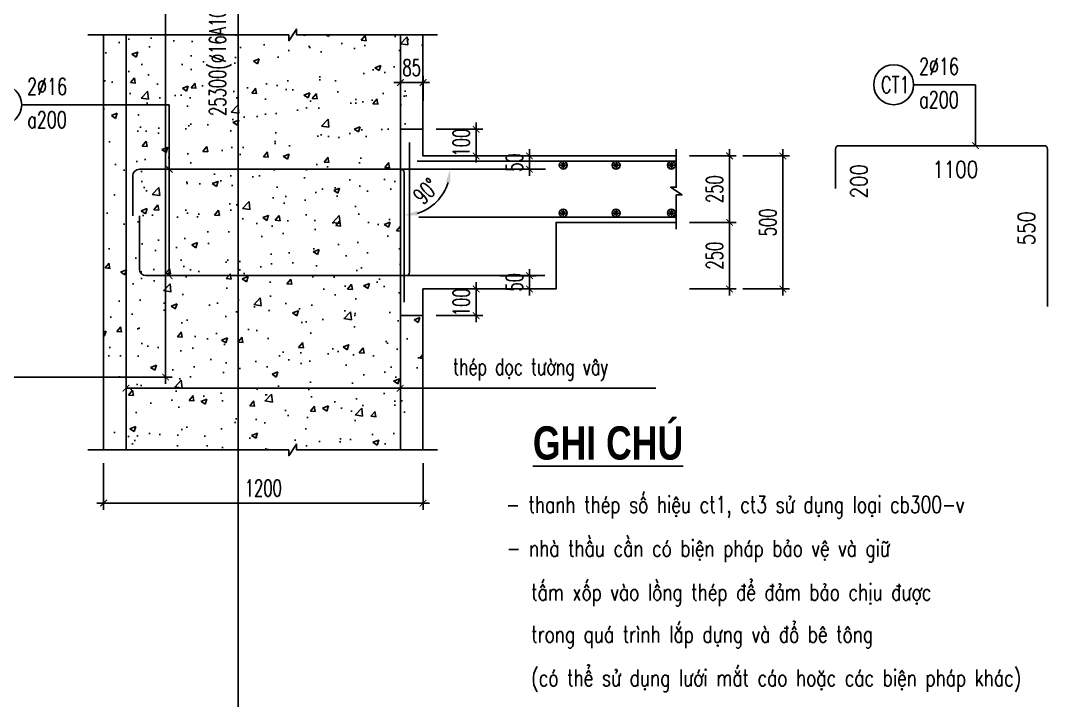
# Model space of a CAD drawing. Header units: millimetres. Extents: x -143570 to 58447, y -1448440 to -1202244.
# Drawn here: x -89136 to -73706, y -1323603 to -1313385 of the extents above; entities that cross this region are included whole.
import ezdxf
from ezdxf.enums import TextEntityAlignment as Align

# ---------------------------------------------------------------- set-up
doc = ezdxf.new("R2010")
doc.units = ezdxf.units.MM
doc.header["$LTSCALE"] = 30
doc.header["$PDMODE"] = 3
doc.layers.get('0').update_dxf_attribs({"lineweight": 9})
doc.layers.get('Defpoints').update_dxf_attribs({"lineweight": 9})
for name, color, linetype in [('ccu11-Cotthep', 9, 'Continuous'), ('ccu11-Dim', 8, 'Continuous'), ('ccu11-Hatch', 8, 'Continuous'), ('ccu11-Manh', 8, 'Continuous'), ('ccu11-Text', 31, 'Continuous'), ('ccu11-Thay', 7, 'Continuous'), ('ccu11-Thep', 4, 'Continuous'), ('ccu11-Thep doc', 4, 'Continuous')]:
    doc.layers.add(name, color=color, linetype=linetype)
doc.styles.add('ccu11-dim', font='vnsimli.shx', dxfattribs={"width": 0.65, "bigfont": 'bigfont.shx'})
doc.styles.add('ccu11-VnAvH-B', font='')
doc.styles.add('ccu11-vnsimli', font='vnsimli.shx', dxfattribs={"width": 0.8, "bigfont": 'vns.shx'})
doc.styles.add('ccu11-vnsimple', font='vnsimple.shx', dxfattribs={"bigfont": 'bigfont.shx'})
doc.styles.add('ccu11_simli', font='vnsimli.shx', dxfattribs={"width": 0.8})
doc.styles.add('VNTIMEH', font='vnsimli.shx', dxfattribs={"width": 0.8, "bigfont": 'bigfont.shx'})
doc.styles.get('ccu11-VnAvH-B').set_extended_font_data('.VnAvantH', bold=True)
doc.dimstyles.new('ccu11-100', dxfattribs={"dimscale": 100, "dimtxt": 2.5, "dimasz": 1, "dimexe": 1, "dimexo": 2, "dimgap": 1, "dimtad": 1, "dimdec": 0, "dimdsep": 46, "dimtxsty": 'ccu11-dim', "dimblk": 'ARCHTICK', "dimcen": -1, "dimdle": 1, "dimclrd": 256, "dimclre": 256, "dimclrt": 3, "dimadec": 0, "dimazin": 2, "dimtfac": 0.1, "dimtdec": 0, "dimtmove": 0, "dimatfit": 1, "dimldrblk": 'ARCHTICK', "dimfxl": 1, "dimtvp": 0.833333, "dimtolj": 1, "dimtzin": 12, "dimarcsym": 0})
doc.dimstyles.new('ccu11-100(d16a100)', dxfattribs={"dimscale": 100, "dimtxt": 2.5, "dimasz": 1, "dimexe": 1, "dimexo": 2, "dimgap": 0.8, "dimtad": 1, "dimdec": 1, "dimdsep": 46, "dimtxsty": 'ccu11-dim', "dimblk": 'ARCHTICK', "dimcen": -1, "dimdle": 1, "dimclrd": 256, "dimclre": 256, "dimclrt": 3, "dimadec": 0, "dimazin": 2, "dimtfac": 0.1, "dimtdec": 1, "dimtmove": 0, "dimatfit": 1, "dimldrblk": 'ARCHTICK', "dimfxl": 1, "dimtvp": 0.833333, "dimtolj": 1, "dimtzin": 12, "dimarcsym": 0})
doc.dimstyles.new('ccu11-100x4', dxfattribs={"dimscale": 100, "dimtxt": 2.5, "dimasz": 1, "dimexe": 1, "dimexo": 2, "dimgap": 1, "dimtad": 1, "dimdec": 0, "dimlfac": 0.25, "dimdsep": 46, "dimtxsty": 'ccu11-dim', "dimblk": 'ARCHTICK', "dimcen": -1, "dimdle": 1, "dimclrd": 256, "dimclre": 256, "dimclrt": 3, "dimadec": 0, "dimazin": 2, "dimtfac": 0.1, "dimtdec": 0, "dimtmove": 0, "dimatfit": 1, "dimldrblk": 'ARCHTICK', "dimfxl": 1, "dimtvp": 0.833333, "dimtolj": 1, "dimtzin": 12, "dimarcsym": 0})

# ---------------------------------------------------------------- blocks, each defined once
blk = doc.blocks.new('_ARCHTICK')
at = {"color": 0, "linetype": 'ByBlock', "const_width": 0.15}
blk.add_lwpolyline([(-0.5, -0.5), (0.5, 0.5)], dxfattribs=at)
blk = doc.blocks.new('*D1006')
at = {"layer": 'ccu11-Dim', "lineweight": -2, "ltscale": 10000, "transparency": 16777216}
for p, q in [((-87889, -1320037), (-87889, -1320737)), ((-83089, -1320037), (-83089, -1320737)), ((-87989, -1320637), (-82989, -1320637))]:
    blk.add_line(p, q, dxfattribs=at)
at = {"layer": 'Defpoints', "color": 0, "ltscale": 10000, "transparency": 16777216}
for p in [(-87889, -1319837), (-83089, -1319837), (-83089, -1320637)]:
    blk.add_point(p, dxfattribs=at)
at = {"layer": 'ccu11-Dim', "lineweight": -2, "ltscale": 10000, "transparency": 16777216, "xscale": 100, "yscale": 100, "zscale": 100, "rotation": 180}
blk.add_blockref('_ARCHTICK', (-87889, -1320637), dxfattribs=at)
at = {"layer": 'ccu11-Dim', "lineweight": -2, "ltscale": 10000, "transparency": 16777216, "xscale": 100, "yscale": 100, "zscale": 100}
blk.add_blockref('_ARCHTICK', (-83089, -1320637), dxfattribs=at)
at = {"layer": 'ccu11-Dim', "color": 3, "ltscale": 10000, "transparency": 16777216, "insert": (-85489, -1320412), "char_height": 250, "attachment_point": 5, "style": 'ccu11-dim'}
blk.add_mtext('\\A1;1200', dxfattribs=at)
blk = doc.blocks.new('*D1007')
at = {"layer": 'ccu11-Dim', "lineweight": -2, "transparency": 16777216}
for p, q in [((-79083, -1315419), (-78383, -1315419)), ((-78483, -1316519), (-78483, -1315319)), ((-79083, -1316419), (-78383, -1316419))]:
    blk.add_line(p, q, dxfattribs=at)
at = {"layer": 'Defpoints', "color": 0, "transparency": 16777216}
for p in [(-79283, -1315419), (-78483, -1315419), (-79283, -1316419)]:
    blk.add_point(p, dxfattribs=at)
at = {"layer": 'ccu11-Dim', "lineweight": -2, "transparency": 16777216, "xscale": 100, "yscale": 100, "zscale": 100}
for p, rotation in [((-78483, -1315419), 90), ((-78483, -1316419), 270)]:
    blk.add_blockref('_ARCHTICK', p, dxfattribs=dict(at, rotation=rotation))
at = {"layer": 'ccu11-Dim', "color": 3, "transparency": 16777216, "insert": (-78708, -1315919), "char_height": 250, "attachment_point": 5, "rotation": 90, "style": 'ccu11-dim'}
blk.add_mtext('\\A1;250', dxfattribs=at)
blk = doc.blocks.new('*D1008')
at = {"layer": 'ccu11-Dim', "lineweight": -2, "transparency": 16777216}
for p, q in [((-78483, -1316319), (-78483, -1317519)), ((-79083, -1316419), (-78383, -1316419)), ((-79083, -1317419), (-78383, -1317419))]:
    blk.add_line(p, q, dxfattribs=at)
at = {"layer": 'Defpoints', "color": 0, "transparency": 16777216}
for p in [(-79283, -1316419), (-79283, -1317419), (-78483, -1317419)]:
    blk.add_point(p, dxfattribs=at)
at = {"layer": 'ccu11-Dim', "lineweight": -2, "transparency": 16777216, "xscale": 100, "yscale": 100, "zscale": 100}
for p, rotation in [((-78483, -1316419), 90), ((-78483, -1317419), 270)]:
    blk.add_blockref('_ARCHTICK', p, dxfattribs=dict(at, rotation=rotation))
at = {"layer": 'ccu11-Dim', "color": 3, "transparency": 16777216, "insert": (-78708, -1316919), "char_height": 250, "attachment_point": 5, "rotation": 90, "style": 'ccu11-dim'}
blk.add_mtext('\\A1;250', dxfattribs=at)
blk = doc.blocks.new('*D1009')
at = {"layer": 'ccu11-Dim', "lineweight": -2, "transparency": 16777216}
for p, q in [((-81490, -1317519), (-81490, -1317119)), ((-81932, -1317219), (-81390, -1317219)), ((-81932, -1317419), (-81390, -1317419))]:
    blk.add_line(p, q, dxfattribs=at)
at = {"layer": 'Defpoints', "color": 0, "transparency": 16777216}
for p in [(-82132, -1317219), (-81490, -1317219), (-82132, -1317419)]:
    blk.add_point(p, dxfattribs=at)
at = {"layer": 'ccu11-Dim', "lineweight": -2, "transparency": 16777216, "xscale": 100, "yscale": 100, "zscale": 100}
for p, rotation in [((-81490, -1317219), 90), ((-81490, -1317419), 270)]:
    blk.add_blockref('_ARCHTICK', p, dxfattribs=dict(at, rotation=rotation))
at = {"layer": 'ccu11-Dim', "color": 3, "transparency": 16777216, "insert": (-81715, -1317319), "char_height": 250, "attachment_point": 5, "rotation": 90, "style": 'ccu11-dim'}
blk.add_mtext('\\A1;50', dxfattribs=at)
blk = doc.blocks.new('*D1010')
at = {"layer": 'ccu11-Dim', "lineweight": -2, "transparency": 16777216}
for p, q in [((-83429, -1314318), (-83529, -1314318)), ((-83429, -1314590), (-83429, -1314218)), ((-83429, -1314318), (-83089, -1314318)), ((-83089, -1314590), (-83089, -1314218)), ((-83089, -1314318), (-82989, -1314318))]:
    blk.add_line(p, q, dxfattribs=at)
at = {"layer": 'Defpoints', "color": 0, "transparency": 16777216}
for p in [(-83089, -1314318), (-83429, -1314790), (-83089, -1314790)]:
    blk.add_point(p, dxfattribs=at)
at = {"layer": 'ccu11-Dim', "lineweight": -2, "transparency": 16777216, "xscale": 100, "yscale": 100, "zscale": 100}
blk.add_blockref('_ARCHTICK', (-83429, -1314318), dxfattribs=at)
at = {"layer": 'ccu11-Dim', "lineweight": -2, "transparency": 16777216, "xscale": 100, "yscale": 100, "zscale": 100, "rotation": 180}
blk.add_blockref('_ARCHTICK', (-83089, -1314318), dxfattribs=at)
at = {"layer": 'ccu11-Dim', "color": 3, "transparency": 16777216, "insert": (-83259, -1314093), "char_height": 250, "attachment_point": 5, "style": 'ccu11-dim'}
blk.add_mtext('\\A1;85', dxfattribs=at)
blk = doc.blocks.new('*D1011')
at = {"layer": 'ccu11-Dim', "lineweight": -2, "transparency": 16777216}
for p, q in [((-82889, -1317419), (-82190, -1317419)), ((-82290, -1317319), (-82290, -1317919)), ((-82889, -1317819), (-82190, -1317819))]:
    blk.add_line(p, q, dxfattribs=at)
at = {"layer": 'Defpoints', "color": 0, "transparency": 16777216}
for p in [(-83089, -1317419), (-83089, -1317819), (-82290, -1317819)]:
    blk.add_point(p, dxfattribs=at)
at = {"layer": 'ccu11-Dim', "lineweight": -2, "transparency": 16777216, "xscale": 100, "yscale": 100, "zscale": 100}
for p, rotation in [((-82290, -1317419), 90), ((-82290, -1317819), 270)]:
    blk.add_blockref('_ARCHTICK', p, dxfattribs=dict(at, rotation=rotation))
at = {"layer": 'ccu11-Dim', "color": 3, "transparency": 16777216, "insert": (-82515, -1317619), "char_height": 250, "attachment_point": 5, "rotation": 90, "style": 'ccu11-dim'}
blk.add_mtext('\\A1;100', dxfattribs=at)
blk = doc.blocks.new('*D1012')
at = {"layer": 'ccu11-Dim', "lineweight": -2, "transparency": 16777216}
for p, q in [((-82290, -1314919), (-82290, -1315519)), ((-82889, -1315019), (-82190, -1315019)), ((-82889, -1315419), (-82190, -1315419))]:
    blk.add_line(p, q, dxfattribs=at)
at = {"layer": 'Defpoints', "color": 0, "transparency": 16777216}
for p in [(-83089, -1315019), (-83089, -1315419), (-82290, -1315419)]:
    blk.add_point(p, dxfattribs=at)
at = {"layer": 'ccu11-Dim', "lineweight": -2, "transparency": 16777216, "xscale": 100, "yscale": 100, "zscale": 100}
for p, rotation in [((-82290, -1315019), 90), ((-82290, -1315419), 270)]:
    blk.add_blockref('_ARCHTICK', p, dxfattribs=dict(at, rotation=rotation))
at = {"layer": 'ccu11-Dim', "color": 3, "transparency": 16777216, "insert": (-82515, -1315219), "char_height": 250, "attachment_point": 5, "rotation": 90, "style": 'ccu11-dim'}
blk.add_mtext('\\A1;100', dxfattribs=at)
blk = doc.blocks.new('*D1013')
at = {"layer": 'ccu11-Dim', "lineweight": -2, "transparency": 16777216}
for p, q in [((-82889, -1315419), (-81390, -1315419)), ((-81490, -1315719), (-81490, -1315319)), ((-82889, -1315619), (-81390, -1315619))]:
    blk.add_line(p, q, dxfattribs=at)
at = {"layer": 'Defpoints', "color": 0, "transparency": 16777216}
for p in [(-83089, -1315419), (-81490, -1315419), (-83089, -1315619)]:
    blk.add_point(p, dxfattribs=at)
at = {"layer": 'ccu11-Dim', "lineweight": -2, "transparency": 16777216, "xscale": 100, "yscale": 100, "zscale": 100}
for p, rotation in [((-81490, -1315419), 90), ((-81490, -1315619), 270)]:
    blk.add_blockref('_ARCHTICK', p, dxfattribs=dict(at, rotation=rotation))
at = {"layer": 'ccu11-Dim', "color": 3, "transparency": 16777216, "insert": (-81715, -1315519), "char_height": 250, "attachment_point": 5, "rotation": 90, "style": 'ccu11-dim'}
blk.add_mtext('\\A1;50', dxfattribs=at)
blk = doc.blocks.new('*D1023')
at = {"layer": 'ccu11-Dim', "lineweight": -2, "transparency": 16777216}
blk.add_arc((-83375, -1315619), 692, 286.6127, 343.3873, dxfattribs=at)
at = {"layer": 'ccu11-Dim', "transparency": 16777216}
for points in [[(-82744, -1315812), (-82678, -1315821), (-82682, -1315619)], [(-83172, -1316315), (-83181, -1316249), (-83375, -1316311)]]:
    blk.add_solid(points, dxfattribs=at)
at = {"layer": 'Defpoints', "color": 0, "transparency": 16777216}
for p in [(-87488, -1315619), (-83375, -1315669), (-81389, -1315619), (-83028, -1316218), (-83375, -1317619)]:
    blk.add_point(p, dxfattribs=at)
at = {"layer": 'ccu11-Dim', "color": 3, "transparency": 16777216, "insert": (-83044, -1315949), "char_height": 250, "attachment_point": 5, "rotation": 45, "style": 'ccu11-dim'}
blk.add_mtext('\\A1;90°', dxfattribs=at)
blk = doc.blocks.new('MCT')
at = {"ltscale": 0.005}
for p, q in [((-0.49, 0), (0.49, 0)), ((0.35, -0.35), (-0.35, 0.35)), ((-0.35, -0.35), (0.35, 0.35)), ((0, -0.49), (0, 0.49))]:
    blk.add_line(p, q, dxfattribs=at)
blk.add_circle((0, 0), 0.492, dxfattribs=at)
blk = doc.blocks.new('*D987')
at = {"layer": 'ccu11-Dim', "lineweight": -2, "transparency": 16777216}
for p, q in [((-78283, -1315419), (-77583, -1315419)), ((-77683, -1315319), (-77683, -1317519)), ((-78283, -1317419), (-77583, -1317419))]:
    blk.add_line(p, q, dxfattribs=at)
at = {"layer": 'Defpoints', "color": 0, "transparency": 16777216}
for p in [(-78483, -1315419), (-78483, -1317419), (-77683, -1317419)]:
    blk.add_point(p, dxfattribs=at)
at = {"layer": 'ccu11-Dim', "lineweight": -2, "transparency": 16777216, "xscale": 100, "yscale": 100, "zscale": 100}
for p, rotation in [((-77683, -1315419), 90), ((-77683, -1317419), 270)]:
    blk.add_blockref('_ARCHTICK', p, dxfattribs=dict(at, rotation=rotation))
at = {"layer": 'ccu11-Dim', "color": 3, "transparency": 16777216, "insert": (-77908, -1316419), "char_height": 250, "attachment_point": 5, "rotation": 90, "style": 'ccu11-dim'}
blk.add_mtext('\\A1;500', dxfattribs=at)
blk = doc.blocks.new('SHD')
at = {"layer": 'ccu11-Cotthep'}
blk.add_circle((300, 0), 300, dxfattribs=at)
at = {"layer": 'ccu11-Cotthep', "color": 31, "style": 'ccu11_simli', "width": 0.8}
blk.add_attdef('DK', text='', height=250, dxfattribs=at).set_placement((-101, 65), align=Align.BOTTOM_RIGHT)
blk.add_attdef('KH', text='', height=250, dxfattribs=at).set_placement((300, 0), align=Align.MIDDLE)
blk.add_attdef('KC', text='', height=250, dxfattribs=at).set_placement((-101, -142), align=Align.TOP_RIGHT)
blk = doc.blocks.new('*D1112')
at = {"layer": 'ccu11-Thay', "lineweight": -2, "transparency": 16777216}
for p, q in [((-86957, -1301143), (-86957, -1318843)), ((-110344, -1301243), (-86857, -1301243)), ((-110344, -1318743), (-86857, -1318743))]:
    blk.add_line(p, q, dxfattribs=at)
at = {"layer": 'Defpoints', "color": 0, "transparency": 16777216}
for p in [(-110544, -1301243), (-110544, -1318743), (-86957, -1318743)]:
    blk.add_point(p, dxfattribs=at)
at = {"layer": 'ccu11-Thay', "lineweight": -2, "transparency": 16777216, "xscale": 100, "yscale": 100, "zscale": 100}
for p, rotation in [((-86957, -1301243), 90), ((-86957, -1318743), 270)]:
    blk.add_blockref('_ARCHTICK', p, dxfattribs=dict(at, rotation=rotation))
at = {"layer": 'ccu11-Thay', "color": 3, "transparency": 16777216, "insert": (-87228, -1309993), "char_height": 250, "attachment_point": 5, "rotation": 90, "style": 'ccu11-dim'}
blk.add_mtext('\\A1;17500(`16A100)', dxfattribs=at)
blk = doc.blocks.new('*D1113')
at = {"layer": 'ccu11-Thay', "lineweight": -2, "transparency": 16777216}
for p, q in [((-85864, -1301143), (-85864, -1326643)), ((-110344, -1301243), (-85764, -1301243)), ((-110344, -1326543), (-85764, -1326543))]:
    blk.add_line(p, q, dxfattribs=at)
at = {"layer": 'Defpoints', "color": 0, "transparency": 16777216}
for p in [(-110544, -1301243), (-110544, -1326543), (-85864, -1326543)]:
    blk.add_point(p, dxfattribs=at)
at = {"layer": 'ccu11-Thay', "lineweight": -2, "transparency": 16777216, "xscale": 100, "yscale": 100, "zscale": 100}
for p, rotation in [((-85864, -1301243), 90), ((-85864, -1326543), 270)]:
    blk.add_blockref('_ARCHTICK', p, dxfattribs=dict(at, rotation=rotation))
at = {"layer": 'ccu11-Thay', "color": 3, "transparency": 16777216, "insert": (-86134, -1313893), "char_height": 250, "attachment_point": 5, "rotation": 90, "style": 'ccu11-dim'}
blk.add_mtext('\\A1;25300(`16A100)', dxfattribs=at)

msp = doc.modelspace()

# ---------------------------------------------------------------- hatches: boundary and pattern name
at = {"layer": 'ccu11-Hatch'}
h = msp.add_hatch(dxfattribs=at)
h.set_pattern_fill('AR-CONC', color=256, scale=5, style=0)
h.set_pattern_definition([(50, (-9320.8, -86170.7), (910.92334, -79.69543), [95.25, -1047.75]), (355, (-9320.8, -86170.7), (-176.2171, 955.2842), [76.2, -838.2029]), (100.451445, (-9244.9, -86177.3), (734.70624, 875.58876), [80.95004, -890.4512]), (46.1842, (-9320.8, -85916.7), (1355.3952, -210.2116), [142.875, -1571.625]), (96.63556, (-9207.9, -85934.2), (1187.0207, 1237.1306), [121.4251, -1335.678]), (351.18415, (-9320.8, -85916.7), (1187.0207, 1237.1306), [114.2998, -1257.2987]), (21, (-9193.8, -85980.2), (758.07196, -511.326), [95.25, -1047.75]), (326, (-9193.8, -85980.2), (309.01014, 920.9398), [76.2, -838.2]), (71.451445, (-9130.65, -86022.8), (1067.0821, 409.61384), [80.95004, -890.4497]), (37.5, (-9320.82, -86170.68), (15.44302, 422.775194), [0, -828.04, 0, -850.9, 0, -841.375]), (7.5, (-9320.8, -86170.7), (334.09831, 500.90287), [0, -485.14, 0, -808.99, 0, -320.675]), (327.5, (-9604.03, -86170.68), (677.95298, -28.64372), [0, -317.5, 0, -990.6, 0, -1314.45]), (317.5, (-9731.03, -86170.7), (740.6459, 127.13246), [0, -412.75, 0, -657.86, 0, -933.45])])
h.paths.add_polyline_path([(-83089.49, -1313601.64), (-84988.77, -1313601.64), (-84988.77, -1313514.27), (-85105.26, -1313689.01), (-85105.26, -1313601.64), (-87889.49, -1313601.64), (-87889.49, -1319837.49), (-85105.26, -1319837.49), (-85105.26, -1319924.86), (-84988.77, -1319750.13), (-84988.77, -1319837.49), (-83089.49, -1319837.49), (-83089.49, -1317818.57), (-83429.49, -1317818.57), (-83429.49, -1315018.57), (-83089.49, -1315018.57)])

# ---------------------------------------------------------------- linework, layer by layer
at = {"layer": 'ccu11-Manh'}
for points in [[(-88123.3, -1313601.64), (-85105.26, -1313601.64), (-85105.26, -1313689.01), (-84988.77, -1313514.27), (-84988.77, -1313601.64), (-82873.3, -1313601.64)], [(-79282.74, -1316517.57), (-79282.74, -1316006.21), (-79195.38, -1316006.21), (-79370.11, -1315889.72), (-79282.74, -1315889.72), (-79282.74, -1315319.57)], [(-88123.3, -1319837.49), (-85105.26, -1319837.49), (-85105.26, -1319924.86), (-84988.77, -1319750.13), (-84988.77, -1319837.49), (-82873.3, -1319837.49)]]:
    msp.add_lwpolyline(points, dxfattribs=at)
at = {"layer": 'ccu11-Thay', "linetype": 'Continuous'}
for p, q in [((-87889.49, -1313601.64), (-87889.49, -1319837.49)), ((-83429.49, -1317818.57), (-83429.49, -1315018.57)), ((-83429.49, -1315018.57), (-83089.49, -1315018.57)), ((-83089.49, -1317818.57), (-83429.49, -1317818.57))]:
    msp.add_line(p, q, dxfattribs=at)
for points in [[(-83089.49, -1313601.64), (-83089.49, -1315418.57), (-79282.74, -1315418.57)], [(-79282.74, -1316418.57), (-81089.49, -1316418.57), (-81089.49, -1317418.57), (-83089.49, -1317418.57), (-83089.49, -1319837.49)]]:
    msp.add_lwpolyline(points, dxfattribs=at)
at = {"layer": 'ccu11-Thep'}
for p, q in [((-87549.49, -1313601.64), (-87549.49, -1319837.49)), ((-83429.49, -1313601.64), (-83429.49, -1319837.49)), ((-83179.13, -1315498.57), (-79282.74, -1315498.57)), ((-83150.81, -1316338.57), (-79282.74, -1316338.57))]:
    msp.add_line(p, q, dxfattribs=at)
for points in [[(-83293.51, -1315218.57), (-83293.51, -1317168.57, -0.41421356), (-83343.51, -1317218.57)], [(-73706.14, -1317680.12), (-73706.14, -1315315.28, 0.41421356), (-73756.14, -1315265.28), (-76839.6, -1315265.28, 0.41421356), (-76889.6, -1315315.28), (-76889.6, -1315906.49)], [(-87449.49, -1316321.41), (-87449.49, -1315718.57, -0.41421356), (-87349.49, -1315618.57), (-81250.99, -1315618.57)], [(-83424.52, -1315618.57, -0.41421356), (-83374.52, -1315668.57), (-83374.52, -1317618.57)], [(-87349.49, -1316321.41), (-87349.49, -1317118.57, 0.41421356), (-87249.49, -1317218.57), (-81260.59, -1317218.57)]]:
    msp.add_lwpolyline(points, format="xyb", dxfattribs=at)

# ---------------------------------------------------------------- block references
at = {"layer": 'ccu11-Cotthep'}
ref = msp.add_blockref('SHD', (-75716.94, -1314349.14), dxfattribs=dict(at, xscale=-1))
ref.add_attrib('KH', 'CT1', dxfattribs={"color": 31, "height": 250, "style": 'ccu11-vnsimple', "width": 0.7}).set_placement((-75991.94, -1314349.14), align=Align.MIDDLE_CENTER)
ref.add_attrib('KC', 'a200', dxfattribs={"color": 31, "height": 250, "style": 'ccu11-vnsimple', "width": 0.7}).set_placement((-75336.16, -1314449.14), align=Align.TOP_CENTER)
ref.add_attrib('DK', '2`16', dxfattribs={"color": 31, "height": 250, "style": 'ccu11-vnsimple', "width": 0.7}).set_placement((-75336.16, -1314274.14), align=Align.BOTTOM_CENTER)
ref = msp.add_blockref('SHD', (-89118.49, -1314650.95), dxfattribs=dict(at, xscale=-1))
ref.add_attrib('KH', 'CT1', dxfattribs={"color": 31, "height": 250, "style": 'ccu11-vnsimple', "width": 0.7}).set_placement((-89393.49, -1314650.95), align=Align.MIDDLE_CENTER)
ref.add_attrib('KC', 'a200', dxfattribs={"color": 31, "height": 250, "style": 'ccu11-vnsimple', "width": 0.7}).set_placement((-88737.7, -1314750.95), align=Align.TOP_CENTER)
ref.add_attrib('DK', '2`16', dxfattribs={"color": 31, "height": 250, "style": 'ccu11-vnsimple', "width": 0.7}).set_placement((-88737.7, -1314575.95), align=Align.BOTTOM_CENTER)
at = {"layer": 'ccu11-Thep doc', "xscale": -121.9200000001001, "yscale": 121.9200000001001, "zscale": 121.92, "rotation": 270}
for p in [(-80982.56, -1315558.26), (-80188.07, -1315558.57), (-79356.47, -1315558.26), (-80982.56, -1316278.57), (-80188.07, -1316278.87), (-79356.47, -1316278.57)]:
    msp.add_blockref('MCT', p, dxfattribs=at)

# ---------------------------------------------------------------- texts
at = {"layer": 'ccu11-Text', "style": 'VNTIMEH', "width": 0.8}
for s, p in [('200', (-76413.98, -1316057.89)), ('550', (-73895.97, -1316763.13))]:
    msp.add_text(s, height=250, rotation=90, dxfattribs=at).set_placement(p)
at = {"layer": 'ccu11-Text'}
for s, height, style, width, p in [('1100', 250, 'VNTIMEH', 0.8, (-75434.16, -1315747.18)), ('thÐp däc t\xadêng v©y', 250.0332, 'ccu11-vnsimli', 0.7, (-82637.29, -1318711.92, -358959.88)), ('%%Ughi chó', 500, 'ccu11-VnAvH-B', 0.8, (-81437.94, -1319983.01)), ('- thanh thÐp sè hiÖu ct1, ct3 sö dông lo¹i cb300-v', 250.0332, 'ccu11-vnsimli', 0.75, (-81840.97, -1320782.77)), ('- nhµ thÇu cÇn cã biÖn ph¸p b¶o vÖ vµ gi÷', 250.0332, 'ccu11-vnsimli', 0.75, (-81833.09, -1321441.91)), ('tÊm xèp vµo lång thÐp ®Ó ®¶m b¶o chÞu ®\xadîc', 250.0332, 'ccu11-vnsimli', 0.75, (-81461.86, -1322100.04)), ('trong qu¸ tr×nh l¾p dùng vµ ®æ bª t«ng', 250.0332, 'ccu11-vnsimli', 0.75, (-81461.86, -1322731.71)), ('(cã thÓ sö dông l\xadíi m¾t c¸o hoÆc c¸c biÖn ph¸p kh¸c)', 250.0332, 'ccu11-vnsimli', 0.75, (-81461.86, -1323389.71))]:
    msp.add_text(s, height=height, dxfattribs=dict(at, style=style, width=width)).set_placement(p)

# ---------------------------------------------------------------- dimensions: what is measured, and where the dimension line sits
at = {"layer": 'ccu11-Dim'}
dim = msp.add_linear_dim(base=(-83089.49, -1314317.82), p1=(-83429.49, -1314789.63), p2=(-83089.49, -1314789.63), text='85', dimstyle='ccu11-100x4', override={"dimtix": 1}, dxfattribs=at)
dim.commit()
dim.dimension.update_dxf_attribs({"geometry": '*D1010', "text_midpoint": (-83259.49, -1314092.82)})
for base, p1, p2, angle, picture, middle in [((-82289.72, -1315418.57), (-83089.49, -1315018.57), (-83089.49, -1315418.57), 270, '*D1012', (-82289.72, -1315218.57)), ((-81489.59, -1315418.57), (-83089.49, -1315618.57), (-83089.49, -1315418.57), 90, '*D1013', (-81489.59, -1315518.57)), ((-81489.59, -1317218.57), (-82132.35, -1317418.57), (-82132.35, -1317218.57), 90, '*D1009', (-81489.59, -1317318.57)), ((-82289.72, -1317818.57), (-83089.49, -1317418.57), (-83089.49, -1317818.57), 270, '*D1011', (-82289.72, -1317618.57))]:
    dim = msp.add_linear_dim(base=base, p1=p1, p2=p2, angle=angle, dimstyle='ccu11-100x4', dxfattribs=at)
    dim.commit()
    dim.dimension.update_dxf_attribs({"geometry": picture, "text_midpoint": middle, "dimtype": 160})
for base, p1, p2, picture, middle in [((-78482.74, -1315418.57), (-79282.74, -1316418.57), (-79282.74, -1315418.57), '*D1007', (-78707.74, -1315918.57)), ((-77682.74, -1317418.57), (-78482.74, -1315418.57), (-78482.74, -1317418.57), '*D987', (-77907.74, -1316418.57)), ((-78482.74, -1317418.57), (-79282.74, -1316418.57), (-79282.74, -1317418.57), '*D1008', (-78707.74, -1316918.57))]:
    dim = msp.add_linear_dim(base=base, p1=p1, p2=p2, angle=90, dimstyle='ccu11-100x4', dxfattribs=at)
    dim.commit()
    dim.dimension.update_dxf_attribs({"geometry": picture, "text_midpoint": middle})
dim = msp.add_angular_dim_2l(base=(-83028.42, -1316218.04), line1=((-83374.52, -1315668.57), (-83374.52, -1317618.57)), line2=((-87487.99, -1315618.57), (-81389.49, -1315618.57)), dimstyle='ccu11-100x4', override={"dimasz": 2, "dimsah": 1}, dxfattribs=at)
dim.commit()
dim.dimension.update_dxf_attribs({"geometry": '*D1023', "text_midpoint": (-83044.16, -1315948.93)})
at = {"layer": 'ccu11-Dim', "ltscale": 10000}
dim = msp.add_linear_dim(base=(-83089.49, -1320637.49), p1=(-87889.49, -1319837.49), p2=(-83089.49, -1319837.49), dimstyle='ccu11-100x4', dxfattribs=at)
dim.commit()
dim.dimension.update_dxf_attribs({"geometry": '*D1006', "text_midpoint": (-85489.49, -1320412.49)})
at = {"layer": 'ccu11-Thay'}
for base, p2, picture, middle in [((-86957.19, -1318743.23), (-110544.13, -1318743.23), '*D1112', (-87227.67, -1309993.23)), ((-85864.01, -1326543.23), (-110544.13, -1326543.23), '*D1113', (-86134.49, -1313893.23))]:
    dim = msp.add_linear_dim(base=base, p1=(-110544.13, -1301243.23), p2=p2, angle=90, dimstyle='ccu11-100(d16a100)', override={"dimpost": '(`16A100)'}, dxfattribs=at)
    dim.commit()
    dim.dimension.update_dxf_attribs({"geometry": picture, "text_midpoint": middle})

# ---------------------------------------------------------------- leaders
at = {"layer": 'ccu11-Cotthep'}
msp.add_leader([(-74788.02, -1315265.28), (-74788.02, -1314352.12), (-75716.94, -1314349.14)], dimstyle='ccu11-100', override={"dimgap": 1, "dimtad": 0, "dimfxl": 3, "dimfxlon": 1, "dimtfill": 1, "dimarcsym": 1}, dxfattribs=at)
for points in [[(-86902.56, -1315618.57), (-86902.56, -1314650.95), (-89118.49, -1314650.95)], [(-86902.56, -1317218.57), (-86902.56, -1314650.95), (-89118.49, -1314650.95)], [(-87551.87, -1318910.49), (-79589.02, -1318910.49)], [(-83431.87, -1318910.49), (-79589.02, -1318910.49)]]:
    msp.add_leader(points, dimstyle='ccu11-100x4', dxfattribs=at)

doc.saveas('drawing.dxf')
